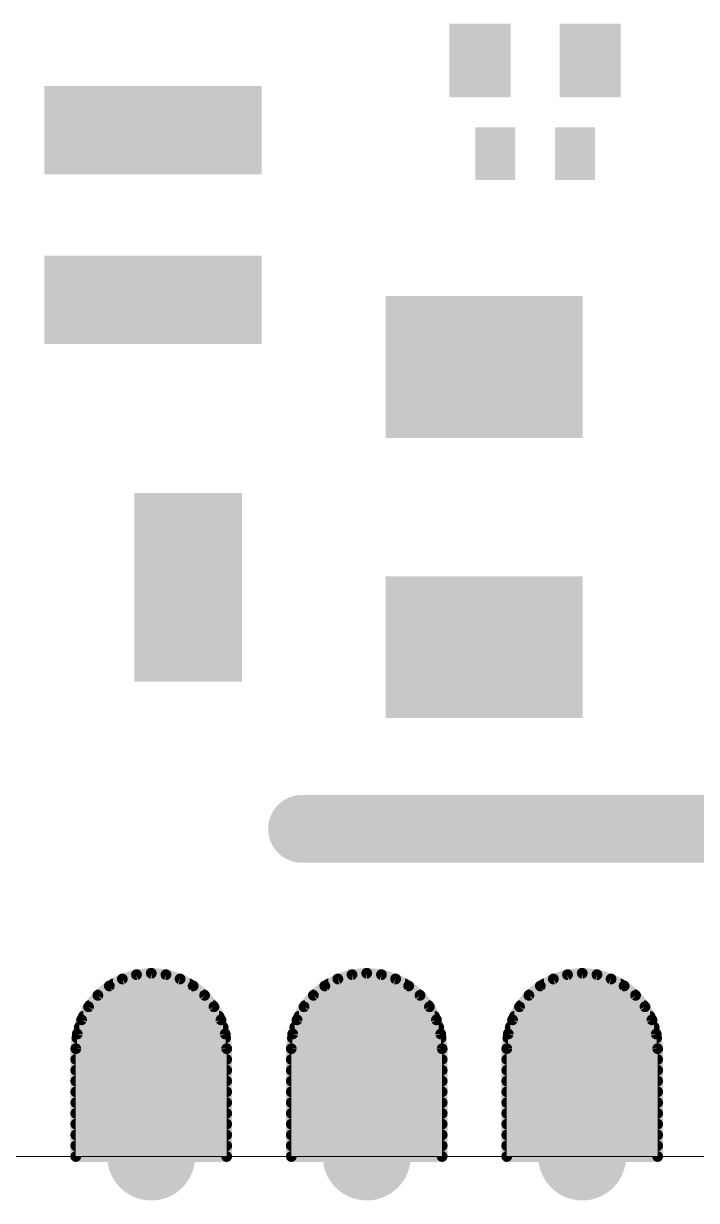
# Model space of a CAD drawing. Extents: x 0 to 35, y -0.5 to 23.4.
# Drawn here: x 16.27 to 24.21, y -0.52 to 13.35 of the extents above; entities that cross this region are included whole.
import ezdxf

# ---------------------------------------------------------------- set-up
doc = ezdxf.new("R2010")
doc.units = 0
for name, color, linetype in [('17', 110, 'CONTINUOUS'), ('20', 31, 'CONTINUOUS'), ('29', 253, 'CONTINUOUS')]:
    doc.layers.add(name, color=color, linetype=linetype)

# ---------------------------------------------------------------- blocks, each defined once
blk = doc.blocks.new('RECT')
blk.add_solid([(-0.5, -0.5), (0.5, -0.5), (-0.5, 0.5), (0.5, 0.5)])
blk = doc.blocks.new('ROUNDP')
at = {"const_width": 0.5}
blk.add_lwpolyline([(0, -0.25, 1), (0, 0.25, 1), (0, -0.25)], format="xyb", dxfattribs=at)

msp = doc.modelspace()

# ---------------------------------------------------------------- linework, layer by layer
at = {"layer": '20', "const_width": 0.01}
msp.add_lwpolyline([(2, 0), (34, 0)], dxfattribs=at)
at = {"layer": '29'}
for points, const_width in [([(19.558, 3.86), (28.0924, 3.86)], 0.8), ([(17.78, 2.159), (17.6066, 2.1419)], 0.127), ([(17.9534, 2.1419), (17.78, 2.159)], 0.127), ([(20.32, 2.159), (20.1466, 2.1419)], 0.127), ([(20.4934, 2.1419), (20.32, 2.159)], 0.127), ([(22.86, 2.159), (22.6866, 2.1419)], 0.127), ([(23.0334, 2.1419), (22.86, 2.159)], 0.127), ([(17.4398, 2.0913), (17.2861, 2.0092)], 0.127), ([(17.3288, 2.032), (18.2312, 2.032)], 0.127), ([(17.6066, 2.1419), (17.4398, 2.0913)], 0.127), ([(18.1202, 2.0913), (17.9534, 2.1419)], 0.127), ([(18.2739, 2.0092), (18.1202, 2.0913)], 0.127), ([(19.9798, 2.0913), (19.8261, 2.0092)], 0.127), ([(19.8688, 2.032), (20.7712, 2.032)], 0.127), ([(20.1466, 2.1419), (19.9798, 2.0913)], 0.127), ([(20.6602, 2.0913), (20.4934, 2.1419)], 0.127), ([(20.8139, 2.0092), (20.6602, 2.0913)], 0.127), ([(22.5198, 2.0913), (22.3661, 2.0092)], 0.127), ([(22.4088, 2.032), (23.3112, 2.032)], 0.127), ([(22.6866, 2.1419), (22.5198, 2.0913)], 0.127), ([(23.2002, 2.0913), (23.0334, 2.1419)], 0.127), ([(23.3539, 2.0092), (23.2002, 2.0913)], 0.127), ([(17.1514, 1.8986), (17.0408, 1.7639)], 0.127), ([(17.2861, 2.0092), (17.1514, 1.8986)], 0.127), ([(17.1592, 1.905), (18.4008, 1.905)], 0.127), ([(18.4086, 1.8986), (18.2739, 2.0092)], 0.127), ([(18.5192, 1.7639), (18.4086, 1.8986)], 0.127), ([(19.6914, 1.8986), (19.5808, 1.7639)], 0.127), ([(19.8261, 2.0092), (19.6914, 1.8986)], 0.127), ([(19.6992, 1.905), (20.9408, 1.905)], 0.127), ([(20.9486, 1.8986), (20.8139, 2.0092)], 0.127), ([(21.0592, 1.7639), (20.9486, 1.8986)], 0.127), ([(22.2314, 1.8986), (22.1208, 1.7639)], 0.127), ([(22.3661, 2.0092), (22.2314, 1.8986)], 0.127), ([(22.2392, 1.905), (23.4808, 1.905)], 0.127), ([(23.4886, 1.8986), (23.3539, 2.0092)], 0.127), ([(23.5992, 1.7639), (23.4886, 1.8986)], 0.127), ([(17.0408, 1.7639), (16.9587, 1.6102)], 0.127), ([(17.0524, 1.778), (18.5076, 1.778)], 0.127), ([(18.6013, 1.6102), (18.5192, 1.7639)], 0.127), ([(19.5808, 1.7639), (19.4987, 1.6102)], 0.127), ([(19.5924, 1.778), (21.0476, 1.778)], 0.127), ([(21.1413, 1.6102), (21.0592, 1.7639)], 0.127), ([(22.1208, 1.7639), (22.0387, 1.6102)], 0.127), ([(22.1324, 1.778), (23.5876, 1.778)], 0.127), ([(23.6813, 1.6102), (23.5992, 1.7639)], 0.127), ([(16.9587, 1.6102), (16.9081, 1.4434)], 0.127), ([(16.9805, 1.651), (18.5795, 1.651)], 0.127), ([(18.6519, 1.4434), (18.6013, 1.6102)], 0.127), ([(19.4987, 1.6102), (19.4481, 1.4434)], 0.127), ([(19.5205, 1.651), (21.1195, 1.651)], 0.127), ([(21.1919, 1.4434), (21.1413, 1.6102)], 0.127), ([(22.0387, 1.6102), (21.9881, 1.4434)], 0.127), ([(22.0605, 1.651), (23.6595, 1.651)], 0.127), ([(23.7319, 1.4434), (23.6813, 1.6102)], 0.127), ([(16.9325, 1.524), (18.6275, 1.524)], 0.127), ([(19.4725, 1.524), (21.1675, 1.524)], 0.127), ([(22.0125, 1.524), (23.7075, 1.524)], 0.127), ([(16.9081, 1.4434), (16.891, 1.27)], 0.127), ([(16.9035, 1.397), (18.6565, 1.397)], 0.127), ([(18.669, 1.27), (18.6519, 1.4434)], 0.127), ([(19.4481, 1.4434), (19.431, 1.27)], 0.127), ([(19.4435, 1.397), (21.1965, 1.397)], 0.127), ([(21.209, 1.27), (21.1919, 1.4434)], 0.127), ([(21.9881, 1.4434), (21.971, 1.27)], 0.127), ([(21.9835, 1.397), (23.7365, 1.397)], 0.127), ([(23.749, 1.27), (23.7319, 1.4434)], 0.127), ([(16.891, 1.27), (16.891, 0)], 0.127), ([(16.891, 1.27), (18.669, 1.27)], 0.127), ([(18.669, 0), (18.669, 1.27)], 0.127), ([(19.431, 1.27), (19.431, 0)], 0.127), ([(19.431, 1.27), (21.209, 1.27)], 0.127), ([(21.209, 0), (21.209, 1.27)], 0.127), ([(21.971, 1.27), (21.971, 0)], 0.127), ([(21.971, 1.27), (23.749, 1.27)], 0.127), ([(23.749, 0), (23.749, 1.27)], 0.127), ([(16.891, 1.143), (18.669, 1.143)], 0.127), ([(19.431, 1.143), (21.209, 1.143)], 0.127), ([(21.971, 1.143), (23.749, 1.143)], 0.127), ([(16.891, 1.016), (18.669, 1.016)], 0.127), ([(19.431, 1.016), (21.209, 1.016)], 0.127), ([(21.971, 1.016), (23.749, 1.016)], 0.127), ([(16.891, 0.889), (18.669, 0.889)], 0.127), ([(19.431, 0.889), (21.209, 0.889)], 0.127), ([(21.971, 0.889), (23.749, 0.889)], 0.127), ([(16.891, 0.762), (18.669, 0.762)], 0.127), ([(16.891, 0.635), (18.669, 0.635)], 0.127), ([(19.431, 0.762), (21.209, 0.762)], 0.127), ([(19.431, 0.635), (21.209, 0.635)], 0.127), ([(21.971, 0.762), (23.749, 0.762)], 0.127), ([(21.971, 0.635), (23.749, 0.635)], 0.127), ([(16.891, 0.508), (18.669, 0.508)], 0.127), ([(19.431, 0.508), (21.209, 0.508)], 0.127), ([(21.971, 0.508), (23.749, 0.508)], 0.127), ([(16.891, 0.381), (18.669, 0.381)], 0.127), ([(19.431, 0.381), (21.209, 0.381)], 0.127), ([(21.971, 0.381), (23.749, 0.381)], 0.127), ([(16.891, 0.254), (18.669, 0.254)], 0.127), ([(19.431, 0.254), (21.209, 0.254)], 0.127), ([(21.971, 0.254), (23.749, 0.254)], 0.127), ([(16.891, 0.127), (18.669, 0.127)], 0.127), ([(19.431, 0.127), (21.209, 0.127)], 0.127), ([(21.971, 0.127), (23.749, 0.127)], 0.127), ([(16.891, 0), (18.669, 0)], 0.127), ([(16.891, 0), (18.669, 0)], 0.127), ([(19.431, 0), (21.209, 0)], 0.127), ([(19.431, 0), (21.209, 0)], 0.127), ([(21.971, 0), (23.749, 0)], 0.127), ([(21.971, 0), (23.749, 0)], 0.127)]:
    msp.add_lwpolyline(points, dxfattribs=dict(at, const_width=const_width))
for points, const_width in [([(19.558, 4.06, 1), (19.558, 3.66)], 0.4), ([(17.7831, 2.1906, 1), (17.7769, 2.1274)], 0.0635), ([(17.7831, 2.1274, 1), (17.7769, 2.1906)], 0.0635), ([(20.3231, 2.1906, 1), (20.3169, 2.1274)], 0.0635), ([(20.3231, 2.1274, 1), (20.3169, 2.1906)], 0.0635), ([(22.8631, 2.1906, 1), (22.8569, 2.1274)], 0.0635), ([(22.8631, 2.1274, 1), (22.8569, 2.1906)], 0.0635), ([(17.3288, 2.0638, 1), (17.3288, 2.0002)], 0.0635), ([(17.4306, 2.1217, 1), (17.449, 2.0609)], 0.0635), ([(17.4548, 2.0633, 1), (17.4248, 2.1193)], 0.0635), ([(17.6035, 2.1735, 1), (17.6097, 2.1103)], 0.0635), ([(17.6158, 2.1115, 1), (17.5973, 2.1723)], 0.0635), ([(17.9627, 2.1723, 1), (17.9442, 2.1115)], 0.0635), ([(17.9503, 2.1103, 1), (17.9565, 2.1735)], 0.0635), ([(18.1352, 2.1193, 1), (18.1052, 2.0633)], 0.0635), ([(18.111, 2.0609, 1), (18.1294, 2.1217)], 0.0635), ([(18.2312, 2.0002, 1), (18.2312, 2.0638)], 0.0635), ([(19.8688, 2.0638, 1), (19.8688, 2.0002)], 0.0635), ([(19.9706, 2.1217, 1), (19.989, 2.0609)], 0.0635), ([(19.9948, 2.0633, 1), (19.9648, 2.1193)], 0.0635), ([(20.1435, 2.1735, 1), (20.1497, 2.1103)], 0.0635), ([(20.1558, 2.1115, 1), (20.1373, 2.1723)], 0.0635), ([(20.5027, 2.1723, 1), (20.4842, 2.1115)], 0.0635), ([(20.4903, 2.1103, 1), (20.4965, 2.1735)], 0.0635), ([(20.6752, 2.1193, 1), (20.6452, 2.0633)], 0.0635), ([(20.651, 2.0609, 1), (20.6694, 2.1217)], 0.0635), ([(20.7712, 2.0002, 1), (20.7712, 2.0638)], 0.0635), ([(22.4088, 2.0638, 1), (22.4088, 2.0002)], 0.0635), ([(22.5106, 2.1217, 1), (22.529, 2.0609)], 0.0635), ([(22.5348, 2.0633, 1), (22.5048, 2.1193)], 0.0635), ([(22.6835, 2.1735, 1), (22.6897, 2.1103)], 0.0635), ([(22.6958, 2.1115, 1), (22.6773, 2.1723)], 0.0635), ([(23.0427, 2.1723, 1), (23.0242, 2.1115)], 0.0635), ([(23.0303, 2.1103, 1), (23.0365, 2.1735)], 0.0635), ([(23.2152, 2.1193, 1), (23.1852, 2.0633)], 0.0635), ([(23.191, 2.0609, 1), (23.2094, 2.1217)], 0.0635), ([(23.3112, 2.0002, 1), (23.3112, 2.0638)], 0.0635), ([(17.1312, 1.9232, 1), (17.1715, 1.8741)], 0.0635), ([(17.1759, 1.8785, 1), (17.1268, 1.9188)], 0.0635), ([(17.1592, 1.9367, 1), (17.1592, 1.8733)], 0.0635), ([(17.2711, 2.0372, 1), (17.3011, 1.9812)], 0.0635), ([(17.3062, 1.9846, 1), (17.266, 2.0337)], 0.0635), ([(18.294, 2.0337, 1), (18.2538, 1.9846)], 0.0635), ([(18.2589, 1.9812, 1), (18.2889, 2.0372)], 0.0635), ([(18.4332, 1.9188, 1), (18.3841, 1.8785)], 0.0635), ([(18.3885, 1.8741, 1), (18.4288, 1.9232)], 0.0635), ([(18.4008, 1.8733, 1), (18.4008, 1.9367)], 0.0635), ([(19.6712, 1.9232, 1), (19.7115, 1.8741)], 0.0635), ([(19.7159, 1.8785, 1), (19.6668, 1.9188)], 0.0635), ([(19.6992, 1.9367, 1), (19.6992, 1.8733)], 0.0635), ([(19.8111, 2.0372, 1), (19.8411, 1.9812)], 0.0635), ([(19.8462, 1.9846, 1), (19.806, 2.0337)], 0.0635), ([(20.834, 2.0337, 1), (20.7938, 1.9846)], 0.0635), ([(20.7989, 1.9812, 1), (20.8289, 2.0372)], 0.0635), ([(20.9732, 1.9188, 1), (20.9241, 1.8785)], 0.0635), ([(20.9285, 1.8741, 1), (20.9688, 1.9232)], 0.0635), ([(20.9408, 1.8733, 1), (20.9408, 1.9367)], 0.0635), ([(22.2112, 1.9232, 1), (22.2515, 1.8741)], 0.0635), ([(22.2559, 1.8785, 1), (22.2068, 1.9188)], 0.0635), ([(22.2392, 1.9367, 1), (22.2392, 1.8733)], 0.0635), ([(22.3511, 2.0372, 1), (22.3811, 1.9812)], 0.0635), ([(22.3862, 1.9846, 1), (22.346, 2.0337)], 0.0635), ([(23.374, 2.0337, 1), (23.3338, 1.9846)], 0.0635), ([(23.3389, 1.9812, 1), (23.3689, 2.0372)], 0.0635), ([(23.5132, 1.9188, 1), (23.4641, 1.8785)], 0.0635), ([(23.4685, 1.8741, 1), (23.5088, 1.9232)], 0.0635), ([(23.4808, 1.8733, 1), (23.4808, 1.9367)], 0.0635), ([(17.0163, 1.784, 1), (17.0654, 1.7438)], 0.0635), ([(17.0688, 1.7489, 1), (17.0128, 1.7789)], 0.0635), ([(17.0524, 1.8097, 1), (17.0524, 1.7463)], 0.0635), ([(18.5472, 1.7789, 1), (18.4912, 1.7489)], 0.0635), ([(18.4946, 1.7438, 1), (18.5437, 1.784)], 0.0635), ([(18.5076, 1.7463, 1), (18.5076, 1.8097)], 0.0635), ([(19.5563, 1.784, 1), (19.6054, 1.7438)], 0.0635), ([(19.6088, 1.7489, 1), (19.5528, 1.7789)], 0.0635), ([(19.5924, 1.8097, 1), (19.5924, 1.7463)], 0.0635), ([(21.0872, 1.7789, 1), (21.0312, 1.7489)], 0.0635), ([(21.0346, 1.7438, 1), (21.0837, 1.784)], 0.0635), ([(21.0476, 1.7463, 1), (21.0476, 1.8097)], 0.0635), ([(22.0963, 1.784, 1), (22.1454, 1.7438)], 0.0635), ([(22.1488, 1.7489, 1), (22.0928, 1.7789)], 0.0635), ([(22.1324, 1.8097, 1), (22.1324, 1.7463)], 0.0635), ([(23.6272, 1.7789, 1), (23.5712, 1.7489)], 0.0635), ([(23.5746, 1.7438, 1), (23.6237, 1.784)], 0.0635), ([(23.5876, 1.7463, 1), (23.5876, 1.8097)], 0.0635), ([(16.9891, 1.601, 1), (16.9283, 1.6194)], 0.0635), ([(16.9805, 1.6827, 1), (16.9805, 1.6193)], 0.0635), ([(18.6317, 1.6194, 1), (18.5709, 1.601)], 0.0635), ([(18.5795, 1.6193, 1), (18.5795, 1.6827)], 0.0635), ([(19.5291, 1.601, 1), (19.4683, 1.6194)], 0.0635), ([(19.5205, 1.6827, 1), (19.5205, 1.6193)], 0.0635), ([(21.1717, 1.6194, 1), (21.1109, 1.601)], 0.0635), ([(21.1195, 1.6193, 1), (21.1195, 1.6827)], 0.0635), ([(22.0691, 1.601, 1), (22.0083, 1.6194)], 0.0635), ([(22.0605, 1.6827, 1), (22.0605, 1.6193)], 0.0635), ([(23.7117, 1.6194, 1), (23.6509, 1.601)], 0.0635), ([(23.6595, 1.6193, 1), (23.6595, 1.6827)], 0.0635), ([(16.9325, 1.5557, 1), (16.9325, 1.4923)], 0.0635), ([(16.9307, 1.6252, 1), (16.9867, 1.5952)], 0.0635), ([(18.5733, 1.5952, 1), (18.6293, 1.6252)], 0.0635), ([(18.6275, 1.4923, 1), (18.6275, 1.5557)], 0.0635), ([(19.4725, 1.5557, 1), (19.4725, 1.4923)], 0.0635), ([(19.4707, 1.6252, 1), (19.5267, 1.5952)], 0.0635), ([(21.1133, 1.5952, 1), (21.1693, 1.6252)], 0.0635), ([(21.1675, 1.4923, 1), (21.1675, 1.5557)], 0.0635), ([(22.0125, 1.5557, 1), (22.0125, 1.4923)], 0.0635), ([(22.0107, 1.6252, 1), (22.0667, 1.5952)], 0.0635), ([(23.6533, 1.5952, 1), (23.7093, 1.6252)], 0.0635), ([(23.7075, 1.4923, 1), (23.7075, 1.5557)], 0.0635), ([(16.9035, 1.4287, 1), (16.9035, 1.3653)], 0.0635), ([(16.8777, 1.4527, 1), (16.9385, 1.4342)], 0.0635), ([(16.9397, 1.4403, 1), (16.8765, 1.4465)], 0.0635), ([(18.6835, 1.4465, 1), (18.6203, 1.4403)], 0.0635), ([(18.6215, 1.4342, 1), (18.6823, 1.4527)], 0.0635), ([(18.6565, 1.3653, 1), (18.6565, 1.4287)], 0.0635), ([(19.4435, 1.4287, 1), (19.4435, 1.3653)], 0.0635), ([(19.4177, 1.4527, 1), (19.4785, 1.4342)], 0.0635), ([(19.4797, 1.4403, 1), (19.4165, 1.4465)], 0.0635), ([(21.2235, 1.4465, 1), (21.1603, 1.4403)], 0.0635), ([(21.1615, 1.4342, 1), (21.2223, 1.4527)], 0.0635), ([(21.1965, 1.3653, 1), (21.1965, 1.4287)], 0.0635), ([(21.9835, 1.4287, 1), (21.9835, 1.3653)], 0.0635), ([(21.9577, 1.4527, 1), (22.0185, 1.4342)], 0.0635), ([(22.0197, 1.4403, 1), (21.9565, 1.4465)], 0.0635), ([(23.7635, 1.4465, 1), (23.7003, 1.4403)], 0.0635), ([(23.7015, 1.4342, 1), (23.7623, 1.4527)], 0.0635), ([(23.7365, 1.3653, 1), (23.7365, 1.4287)], 0.0635), ([(16.891, 1.3017, 1), (16.891, 1.2383)], 0.0635), ([(16.8594, 1.2731, 1), (16.9226, 1.2669)], 0.0635), ([(16.9228, 1.27, 1), (16.8593, 1.27)], 0.0635), ([(18.7007, 1.27, 1), (18.6373, 1.27)], 0.0635), ([(18.6374, 1.2669, 1), (18.7006, 1.2731)], 0.0635), ([(18.669, 1.2383, 1), (18.669, 1.3017)], 0.0635), ([(19.3994, 1.2731, 1), (19.4626, 1.2669)], 0.0635), ([(19.4627, 1.27, 1), (19.3993, 1.27)], 0.0635), ([(19.431, 1.3017, 1), (19.431, 1.2383)], 0.0635), ([(21.2407, 1.27, 1), (21.1773, 1.27)], 0.0635), ([(21.1774, 1.2669, 1), (21.2406, 1.2731)], 0.0635), ([(21.209, 1.2383, 1), (21.209, 1.3017)], 0.0635), ([(21.9394, 1.2731, 1), (22.0026, 1.2669)], 0.0635), ([(22.0027, 1.27, 1), (21.9393, 1.27)], 0.0635), ([(21.971, 1.3017, 1), (21.971, 1.2383)], 0.0635), ([(23.7808, 1.27, 1), (23.7173, 1.27)], 0.0635), ([(23.7174, 1.2669, 1), (23.7806, 1.2731)], 0.0635), ([(23.749, 1.2383, 1), (23.749, 1.3017)], 0.0635), ([(16.891, 1.1747, 1), (16.891, 1.1113)], 0.0635), ([(18.669, 1.1113, 1), (18.669, 1.1747)], 0.0635), ([(19.431, 1.1747, 1), (19.431, 1.1113)], 0.0635), ([(21.209, 1.1113, 1), (21.209, 1.1747)], 0.0635), ([(21.971, 1.1747, 1), (21.971, 1.1113)], 0.0635), ([(23.749, 1.1113, 1), (23.749, 1.1747)], 0.0635), ([(16.891, 1.0477, 1), (16.891, 0.9843)], 0.0635), ([(18.669, 0.9843, 1), (18.669, 1.0477)], 0.0635), ([(19.431, 1.0477, 1), (19.431, 0.9843)], 0.0635), ([(21.209, 0.9843, 1), (21.209, 1.0477)], 0.0635), ([(21.971, 1.0477, 1), (21.971, 0.9843)], 0.0635), ([(23.749, 0.9843, 1), (23.749, 1.0477)], 0.0635), ([(16.891, 0.9207, 1), (16.891, 0.8573)], 0.0635), ([(18.669, 0.8573, 1), (18.669, 0.9207)], 0.0635), ([(19.431, 0.9207, 1), (19.431, 0.8573)], 0.0635), ([(21.209, 0.8573, 1), (21.209, 0.9207)], 0.0635), ([(21.971, 0.9207, 1), (21.971, 0.8573)], 0.0635), ([(23.749, 0.8573, 1), (23.749, 0.9207)], 0.0635), ([(16.891, 0.7937, 1), (16.891, 0.7303)], 0.0635), ([(16.891, 0.6667, 1), (16.891, 0.6033)], 0.0635), ([(18.669, 0.7303, 1), (18.669, 0.7937)], 0.0635), ([(18.669, 0.6033, 1), (18.669, 0.6667)], 0.0635), ([(19.431, 0.7937, 1), (19.431, 0.7303)], 0.0635), ([(19.431, 0.6667, 1), (19.431, 0.6033)], 0.0635), ([(21.209, 0.7303, 1), (21.209, 0.7937)], 0.0635), ([(21.209, 0.6033, 1), (21.209, 0.6667)], 0.0635), ([(21.971, 0.7937, 1), (21.971, 0.7303)], 0.0635), ([(21.971, 0.6667, 1), (21.971, 0.6033)], 0.0635), ([(23.749, 0.7303, 1), (23.749, 0.7937)], 0.0635), ([(23.749, 0.6033, 1), (23.749, 0.6667)], 0.0635), ([(16.891, 0.5397, 1), (16.891, 0.4763)], 0.0635), ([(18.669, 0.4763, 1), (18.669, 0.5397)], 0.0635), ([(19.431, 0.5397, 1), (19.431, 0.4763)], 0.0635), ([(21.209, 0.4763, 1), (21.209, 0.5397)], 0.0635), ([(21.971, 0.5397, 1), (21.971, 0.4763)], 0.0635), ([(23.749, 0.4763, 1), (23.749, 0.5397)], 0.0635), ([(16.891, 0.4128, 1), (16.891, 0.3493)], 0.0635), ([(18.669, 0.3493, 1), (18.669, 0.4128)], 0.0635), ([(19.431, 0.4128, 1), (19.431, 0.3493)], 0.0635), ([(21.209, 0.3493, 1), (21.209, 0.4128)], 0.0635), ([(21.971, 0.4128, 1), (21.971, 0.3493)], 0.0635), ([(23.749, 0.3493, 1), (23.749, 0.4128)], 0.0635), ([(16.891, 0.2858, 1), (16.891, 0.2223)], 0.0635), ([(18.669, 0.2223, 1), (18.669, 0.2858)], 0.0635), ([(19.431, 0.2858, 1), (19.431, 0.2223)], 0.0635), ([(21.209, 0.2223, 1), (21.209, 0.2858)], 0.0635), ([(21.971, 0.2858, 1), (21.971, 0.2223)], 0.0635), ([(23.749, 0.2223, 1), (23.749, 0.2858)], 0.0635), ([(16.891, 0.1588, 1), (16.891, 0.0953)], 0.0635), ([(18.669, 0.0953, 1), (18.669, 0.1588)], 0.0635), ([(19.431, 0.1588, 1), (19.431, 0.0953)], 0.0635), ([(21.209, 0.0953, 1), (21.209, 0.1588)], 0.0635), ([(21.971, 0.1588, 1), (21.971, 0.0953)], 0.0635), ([(23.749, 0.0953, 1), (23.749, 0.1588)], 0.0635), ([(16.891, 0.0318, 1), (16.891, -0.0318)], 0.0635), ([(16.891, 0.0318, 1), (16.891, -0.0318)], 0.0635), ([(16.8593, 0, 1), (16.9228, 0)], 0.0635), ([(18.6373, 0, 1), (18.7007, 0)], 0.0635), ([(18.669, -0.0318, 1), (18.669, 0.0318)], 0.0635), ([(18.669, -0.0318, 1), (18.669, 0.0318)], 0.0635), ([(19.431, 0.0318, 1), (19.431, -0.0318)], 0.0635), ([(19.431, 0.0318, 1), (19.431, -0.0318)], 0.0635), ([(19.3993, 0, 1), (19.4627, 0)], 0.0635), ([(21.1773, 0, 1), (21.2407, 0)], 0.0635), ([(21.209, -0.0318, 1), (21.209, 0.0318)], 0.0635), ([(21.209, -0.0318, 1), (21.209, 0.0318)], 0.0635), ([(21.971, 0.0318, 1), (21.971, -0.0318)], 0.0635), ([(21.971, 0.0318, 1), (21.971, -0.0318)], 0.0635), ([(21.9393, 0, 1), (22.0027, 0)], 0.0635), ([(23.7173, 0, 1), (23.7808, 0)], 0.0635), ([(23.749, -0.0318, 1), (23.749, 0.0318)], 0.0635), ([(23.749, -0.0318, 1), (23.749, 0.0318)], 0.0635)]:
    msp.add_lwpolyline(points, format="xyb", dxfattribs=dict(at, const_width=const_width))

# ---------------------------------------------------------------- block references
at = {"layer": '17', "rotation": 270}
for p, xscale, yscale in [((17.78, 1.27), 1.778, 1.778), ((17.78, 1.27), 1.778, 1.778), ((20.32, 1.27), 1.778, 1.778), ((20.32, 1.27), 1.778, 1.778), ((22.86, 1.27), 1.778, 1.778), ((22.86, 1.27), 1.778, 1.778), ((17.78, 0), 1.016, 1.016), ((17.78, 0), 1.016, 1.016), ((20.32, 0), 1.016, 1.016), ((20.32, 0), 1.016, 1.016), ((22.86, 0), 1.016, 1.016), ((22.86, 0), 1.016, 1.016)]:
    msp.add_blockref('ROUNDP', p, dxfattribs=dict(at, xscale=xscale, yscale=yscale))
at = {"layer": '29'}
for p, xscale, yscale in [((21.6548, 12.9127), 0.72, 0.87), ((22.9548, 12.9127), 0.72, 0.87), ((17.8017, 12.0917), 2.56, 1.04), ((21.8348, 11.8143), 0.47, 0.62), ((22.7748, 11.8143), 0.47, 0.62), ((17.8017, 10.0917), 2.56, 1.04)]:
    msp.add_blockref('RECT', p, dxfattribs=dict(at, xscale=xscale, yscale=yscale))
for name, p, xscale, yscale, rotation in [('RECT', (21.7048, 9.3012), 2.32, 1.67, 180), ('RECT', (18.2142, 6.7056), 2.22, 1.27, 270), ('RECT', (21.7048, 6.0012), 2.32, 1.67, 180), ('ROUNDP', (17.78, 1.27), 1.798, 1.798, 270), ('ROUNDP', (20.32, 1.27), 1.798, 1.798, 270), ('ROUNDP', (22.86, 1.27), 1.798, 1.798, 270), ('ROUNDP', (17.78, 0), 1.036, 1.036, 270), ('ROUNDP', (20.32, 0), 1.036, 1.036, 270), ('ROUNDP', (22.86, 0), 1.036, 1.036, 270)]:
    msp.add_blockref(name, p, dxfattribs=dict(at, xscale=xscale, yscale=yscale, rotation=rotation))

doc.saveas('drawing.dxf')
